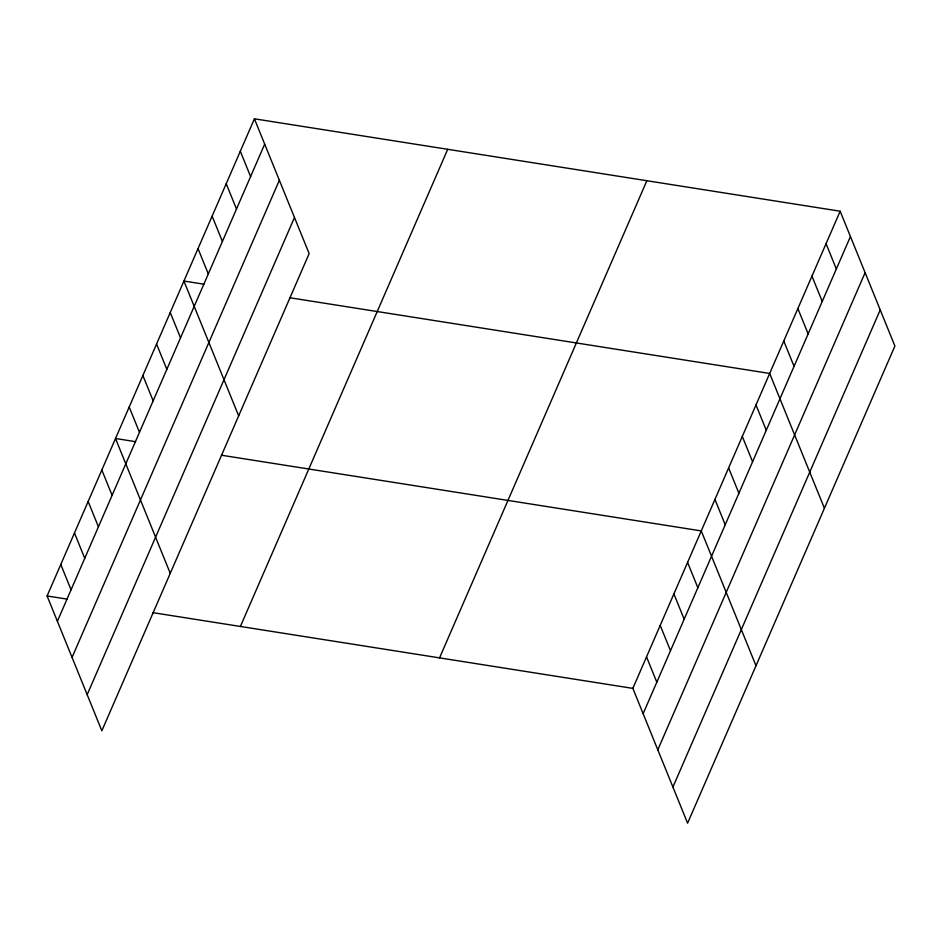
<?xml version="1.0" encoding="UTF-8"?>
<svg xmlns="http://www.w3.org/2000/svg" width="942" height="942" viewBox="0 0 942 942"><rect width="100%" height="100%" fill="white"/><g stroke="black" fill="none" stroke-linecap="round" stroke-linejoin="round"><path stroke-width="1.41" d="M254.411 118.81L309.153 253.622L101.842 730.78L47.1 595.968L254.411 118.81L840.158 211.22L894.9 346.032L687.589 823.19L632.847 688.378L840.158 211.22M57.38 621.284L264.69 144.126M72.051 657.422L279.362 180.263M87.17 694.643L294.481 217.484M240.398 626.465L447.709 149.307M439.549 657.881L646.86 180.723M643.127 713.695L850.438 236.536M657.799 749.82L865.109 272.662M672.918 787.053L880.228 309.894M203.967 284.201L183.925 281.046L238.667 415.858M289.877 297.754L769.673 373.456L824.415 508.268M135.554 441.668L115.513 438.501L170.255 573.325M221.464 455.222L701.26 530.911L756.002 665.735M47.1 595.968L67.141 599.124M153.051 612.677L632.847 688.378M826.063 243.66L836.343 268.976M811.957 276.112L822.236 301.428M797.862 308.552L808.142 333.868M783.768 341.004L794.047 366.32M755.99 404.942L766.27 430.258M742.308 436.44L752.587 461.757M728.625 467.927L738.905 493.243M714.943 499.425L725.222 524.741M687.578 562.409L697.857 587.726M673.895 593.896L684.175 619.212M660.212 625.394L670.492 650.71M646.53 656.88L656.809 682.196M240.316 151.25L250.596 176.566M226.221 183.702L236.501 209.018M212.127 216.154L222.406 241.47M198.02 248.594L208.3 273.91M170.243 312.532L180.523 337.848M156.56 344.03L166.84 369.346M142.878 375.517L153.157 400.833M129.195 407.015L139.475 432.331M101.83 469.999L112.11 495.315M88.148 501.485L98.427 526.802M74.465 532.984L84.745 558.3M60.783 564.47L71.062 589.786"/></g></svg>
